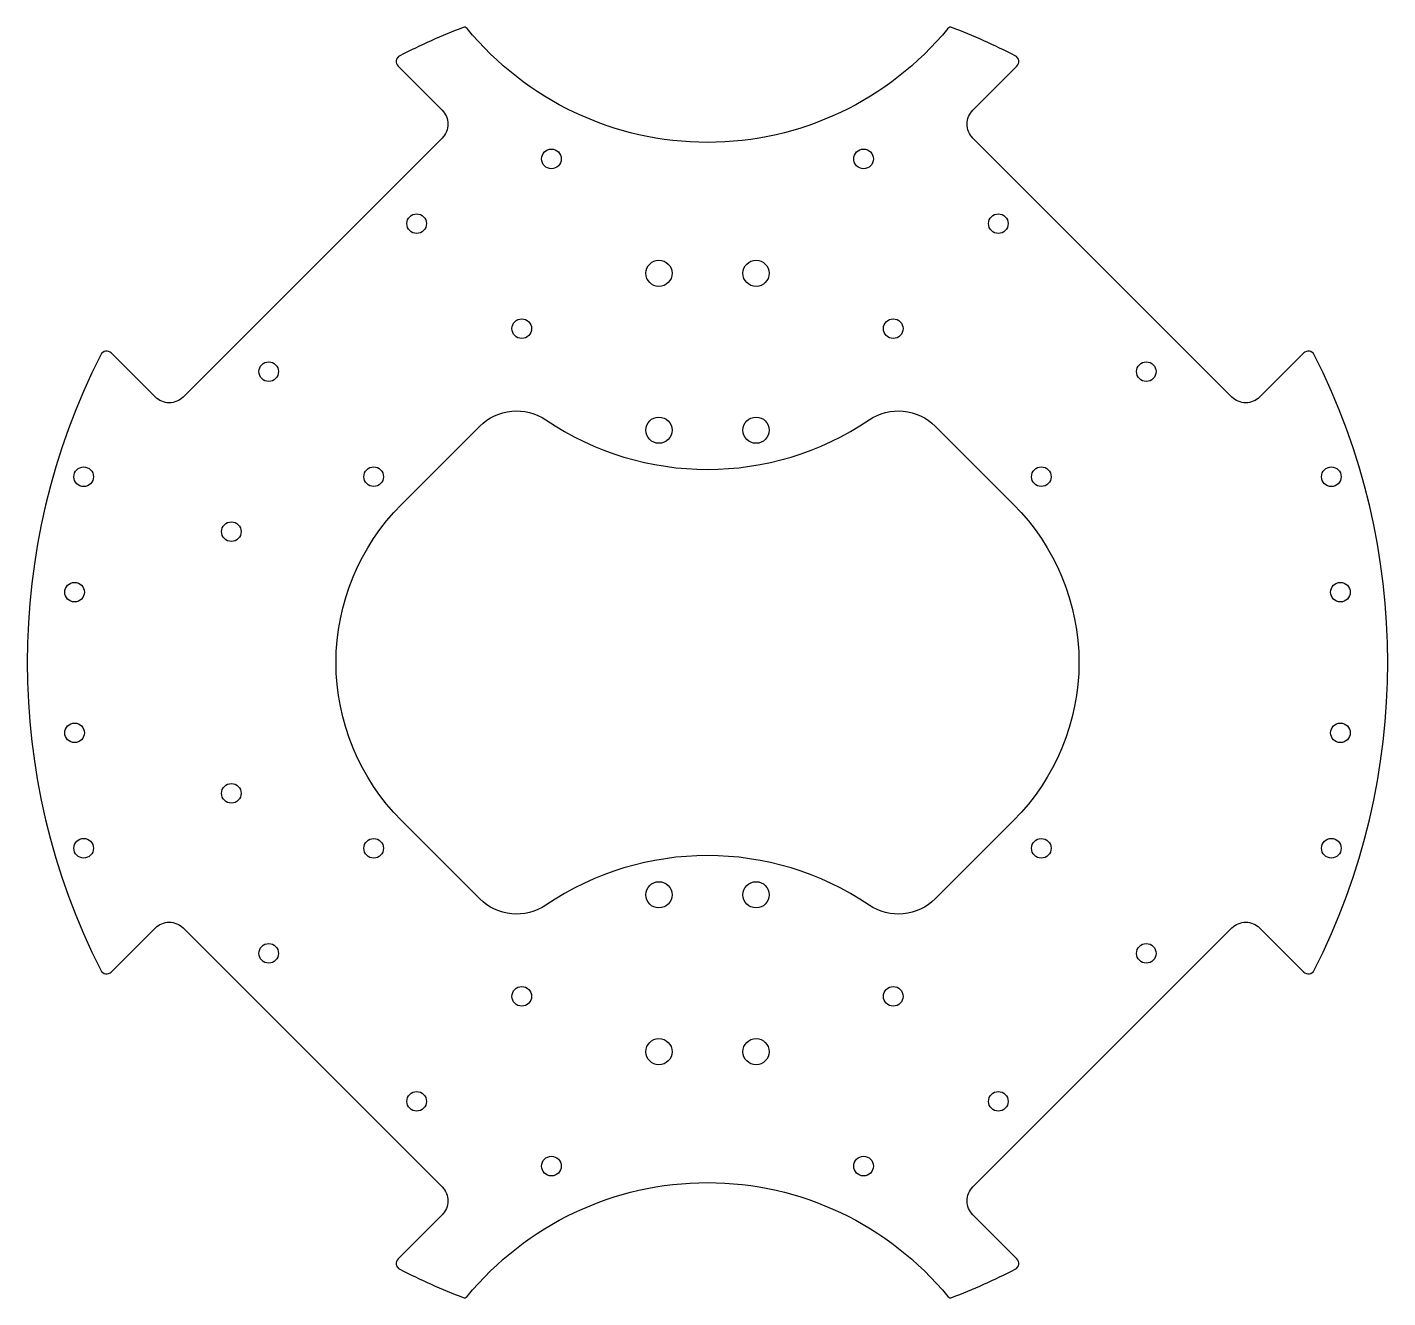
# Model space of a CAD drawing. Header units: millimetres. Extents: x -104 to 104, y -97 to 97.
import ezdxf

# ---------------------------------------------------------------- set-up
doc = ezdxf.new("R2010")
doc.units = ezdxf.units.MM

msp = doc.modelspace()

# ---------------------------------------------------------------- linework, layer by layer
for points in [[(-36.76, 96.92, 0.32368), (-37.33, 97.07, 0.025599), (-47.05, 92.75, 0.510076), (-47.31, 91.15), (-40.57, 84.41, -0.414214), (-40.57, 80.17), (-80.17, 40.57, -0.414214), (-84.41, 40.57), (-91.15, 47.31, 0.510076), (-92.75, 47.05, 0.239154), (-92.75, -47.05, 0.510076), (-91.15, -47.31), (-84.41, -40.57, -0.414214), (-80.17, -40.57), (-40.57, -80.17, -0.414214), (-40.57, -84.41), (-47.31, -91.15, 0.510076), (-47.05, -92.75, 0.025599), (-37.33, -97.07, 0.32368), (-36.76, -96.92, -0.473859), (36.76, -96.92, 0.32368), (37.33, -97.07, 0.025599), (47.05, -92.75, 0.510076), (47.31, -91.15), (40.57, -84.41, -0.414214), (40.57, -80.17), (80.17, -40.57, -0.414214), (84.41, -40.57), (91.15, -47.31, 0.510076), (92.75, -47.05, 0.239154), (92.75, 47.05, 0.510076), (91.15, 47.31), (84.41, 40.57, -0.414214), (80.17, 40.57), (40.57, 80.17, -0.414214), (40.57, 84.41), (47.31, 91.15, 0.510076), (47.05, 92.75, 0.025599), (37.33, 97.07, 0.32368), (36.76, 96.92, -0.473859)], [(-24.69, 37.08, 0.306523), (24.69, 37.08, -0.359445), (34.83, 36.11), (46.78, 24.16, -0.414214), (46.78, -24.16), (34.83, -36.11, -0.359445), (24.69, -37.08, 0.306523), (-24.69, -37.08, -0.359445), (-34.83, -36.11), (-46.78, -24.16, -0.414214), (-46.78, 24.16), (-34.83, 36.11, -0.359445)]]:
    msp.add_lwpolyline(points, format="xyb", close=True)
for centre, radius in [((-23.86, 76.98), 1.5), ((23.86, 76.98), 1.5), ((-44.46, 67.08), 1.5), ((44.46, 67.08), 1.5), ((-7.42, 59.49), 2), ((7.42, 59.49), 2), ((-28.4, 51.03), 1.5), ((28.4, 51.03), 1.5), ((-67.08, 44.46), 1.5), ((67.08, 44.46), 1.5), ((-7.42, 35.51), 2), ((7.42, 35.51), 2), ((-95.37, 28.39), 1.5), ((-51.03, 28.4), 1.5), ((51.03, 28.4), 1.5), ((95.37, 28.39), 1.5), ((-72.79, 20), 1.5), ((-96.76, 10.75), 1.5), ((96.76, 10.75), 1.5), ((-96.76, -10.75), 1.5), ((96.76, -10.75), 1.5), ((-72.79, -20), 1.5), ((-95.37, -28.39), 1.5), ((-51.03, -28.4), 1.5), ((51.03, -28.4), 1.5), ((95.37, -28.39), 1.5), ((-7.42, -35.51), 2), ((7.42, -35.51), 2), ((-67.08, -44.46), 1.5), ((67.08, -44.46), 1.5), ((-28.4, -51.03), 1.5), ((28.4, -51.03), 1.5), ((-7.42, -59.49), 2), ((7.42, -59.49), 2), ((-44.46, -67.08), 1.5), ((44.46, -67.08), 1.5), ((-23.86, -76.98), 1.5), ((23.86, -76.98), 1.5)]:
    msp.add_circle(centre, radius)

doc.saveas('drawing.dxf')
